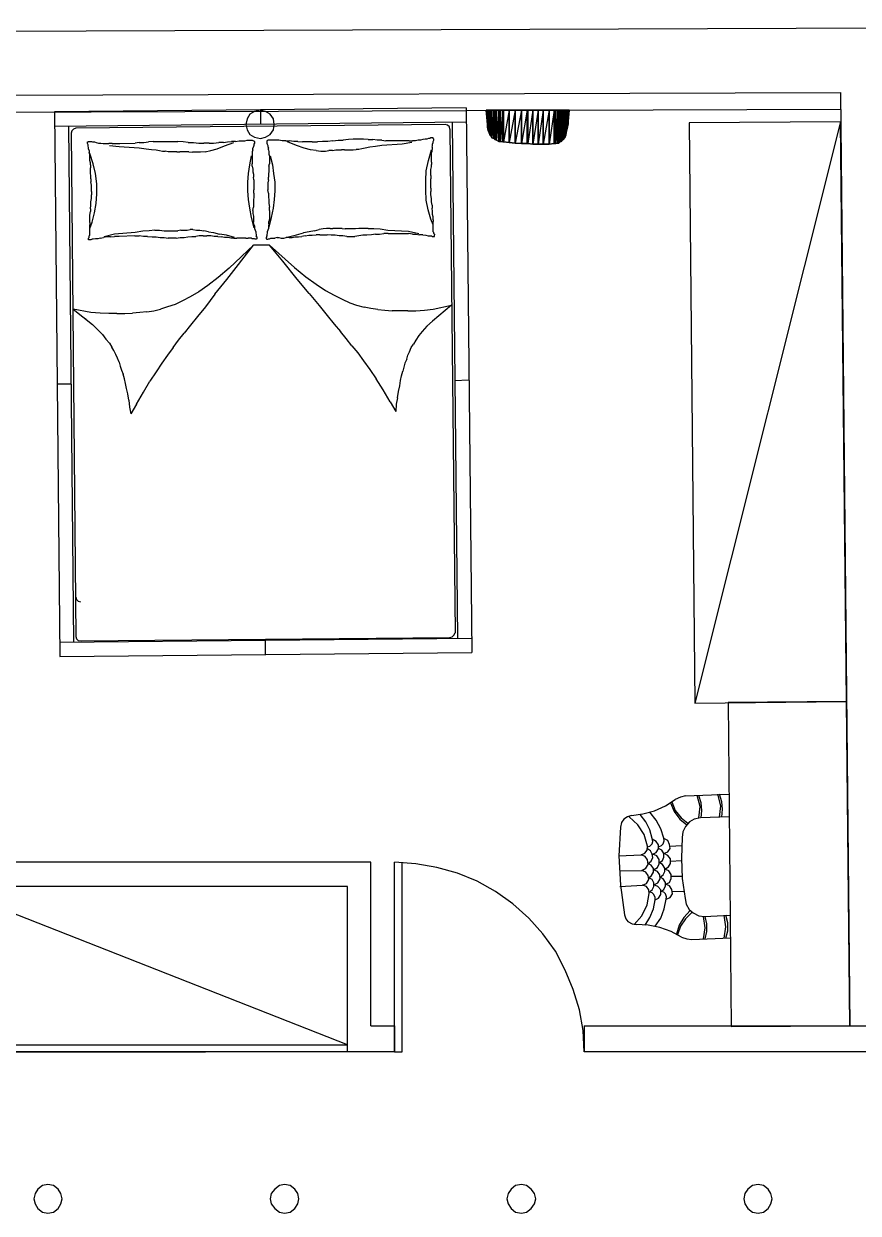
# Model space of a CAD drawing. Header units: millimetres. Extents: x 0 to 11839, y 0 to 13604.
# Drawn here: x 1912 to 4977, y 9235 to 13604 of the extents above; entities that cross this region are included whole.
import ezdxf

# ---------------------------------------------------------------- set-up
doc = ezdxf.new("R2010")
doc.units = ezdxf.units.MM
doc.layers.add('PDF_FILLS_OUTLINE', color=8, linetype='Continuous')
doc.layers.add('PDF_STROKES', color=7, linetype='Continuous')

msp = doc.modelspace()

# ---------------------------------------------------------------- linework, layer by layer
at = {"layer": 'PDF_FILLS_OUTLINE'}
for p, q in [((3613.1, 13260.9), (3611, 13286.3)), ((3613.1, 13286.3), (3613.1, 13260.9)), ((3615.3, 13286.3), (3613.1, 13260.9)), ((3613.1, 13260.9), (3613.1, 13286.3)), ((3617.4, 13286.3), (3615.3, 13224.9)), ((3615.3, 13224.9), (3615.3, 13286.3)), ((3615.3, 13286.3), (3615.3, 13233.4)), ((3615.3, 13286.3), (3615.3, 13224.9)), ((3615.3, 13286.3), (3615.3, 13233.4)), ((3619.5, 13286.3), (3617.4, 13216.5)), ((3617.4, 13216.5), (3617.4, 13286.3)), ((3617.4, 13286.3), (3617.4, 13216.5)), ((3621.6, 13286.3), (3619.5, 13208)), ((3619.5, 13208), (3619.5, 13286.3)), ((3619.5, 13286.3), (3619.5, 13208)), ((3623.7, 13286.3), (3621.6, 13203.8)), ((3621.6, 13203.8), (3621.6, 13286.3)), ((3621.6, 13286.3), (3621.6, 13203.8)), ((3625.8, 13286.3), (3623.7, 13197.4)), ((3623.7, 13197.4), (3623.7, 13286.3)), ((3623.7, 13286.3), (3623.7, 13197.4)), ((3630.1, 13286.3), (3625.8, 13193.2)), ((3625.8, 13193.2), (3625.8, 13286.3)), ((3625.8, 13286.3), (3625.8, 13193.2)), ((3632.2, 13286.3), (3630.1, 13188.9)), ((3630.1, 13188.9), (3630.1, 13286.3)), ((3630.1, 13286.3), (3630.1, 13188.9)), ((3638.5, 13286.3), (3632.2, 13184.7)), ((3632.2, 13184.7), (3632.2, 13286.3)), ((3632.2, 13286.3), (3632.2, 13184.7)), ((3642.8, 13286.3), (3638.5, 13182.6)), ((3638.5, 13182.6), (3638.5, 13286.3)), ((3638.5, 13286.3), (3638.5, 13182.6)), ((3649.1, 13286.3), (3642.8, 13178.4)), ((3642.8, 13178.4), (3642.8, 13286.3)), ((3642.8, 13286.3), (3642.8, 13178.4)), ((3642.8, 13286.3), (3642.8, 13178.4)), ((3642.8, 13286.3), (3642.8, 13178.4)), ((3642.8, 13286.3), (3642.8, 13178.4)), ((3642.8, 13286.3), (3642.8, 13178.4)), ((3657.6, 13286.3), (3649.1, 13176.2)), ((3649.1, 13176.2), (3649.1, 13286.3)), ((3649.1, 13286.3), (3649.1, 13176.2)), ((3663.9, 13286.3), (3657.6, 13172)), ((3657.6, 13172), (3657.6, 13286.3)), ((3657.6, 13286.3), (3657.6, 13172)), ((3672.4, 13286.3), (3663.9, 13172)), ((3663.9, 13172), (3663.9, 13286.3)), ((3663.9, 13286.3), (3663.9, 13172)), ((3674.5, 13286.3), (3672.4, 13169.9)), ((3672.4, 13169.9), (3672.4, 13286.3)), ((3672.4, 13286.3), (3672.4, 13169.9)), ((3695.7, 13286.3), (3674.5, 13169.9)), ((3674.5, 13169.9), (3674.5, 13286.3)), ((3674.5, 13286.3), (3674.5, 13169.9)), ((3716.9, 13286.3), (3695.7, 13167.8)), ((3695.7, 13167.8), (3695.7, 13286.3)), ((3695.7, 13286.3), (3695.7, 13167.8)), ((3740.1, 13286.3), (3716.9, 13165.7)), ((3716.9, 13165.7), (3716.9, 13286.3)), ((3716.9, 13286.3), (3716.9, 13165.7)), ((3761.3, 13286.3), (3740.1, 13163.6)), ((3740.1, 13163.6), (3740.1, 13286.3)), ((3740.1, 13286.3), (3740.1, 13163.6)), ((3763.4, 13286.3), (3761.3, 13163.6)), ((3761.3, 13163.6), (3761.3, 13286.3)), ((3761.3, 13286.3), (3761.3, 13163.6)), ((3782.5, 13286.3), (3763.4, 13163.6)), ((3763.4, 13163.6), (3763.4, 13286.3)), ((3763.4, 13286.3), (3763.4, 13163.6)), ((3763.4, 13286.3), (3763.4, 13163.6)), ((3763.4, 13286.3), (3763.4, 13163.6)), ((3763.4, 13286.3), (3763.4, 13163.6)), ((3763.4, 13286.3), (3763.4, 13163.6)), ((3801.5, 13286.3), (3782.5, 13161.4)), ((3782.5, 13161.4), (3782.5, 13286.3)), ((3782.5, 13286.3), (3782.5, 13161.4)), ((3820.6, 13286.3), (3801.5, 13161.4)), ((3801.5, 13161.4), (3801.5, 13286.3)), ((3801.5, 13286.3), (3801.5, 13161.4)), ((3841.8, 13286.3), (3820.6, 13161.4)), ((3820.6, 13161.4), (3820.6, 13286.3)), ((3820.6, 13286.3), (3820.6, 13161.4)), ((3860.8, 13286.3), (3841.8, 13161.4)), ((3841.8, 13161.4), (3841.8, 13286.3)), ((3841.8, 13286.3), (3841.8, 13161.4)), ((3862.9, 13286.3), (3860.8, 13163.6)), ((3860.8, 13163.6), (3860.8, 13286.3)), ((3860.8, 13286.3), (3860.8, 13163.6)), ((3867.2, 13286.3), (3862.9, 13163.6)), ((3862.9, 13163.6), (3862.9, 13286.3)), ((3862.9, 13286.3), (3862.9, 13163.6)), ((3873.5, 13286.3), (3867.2, 13163.6)), ((3867.2, 13163.6), (3867.2, 13286.3)), ((3867.2, 13286.3), (3867.2, 13163.6)), ((3877.7, 13286.3), (3873.5, 13165.7)), ((3873.5, 13165.7), (3873.5, 13286.3)), ((3873.5, 13286.3), (3873.5, 13165.7)), ((3882, 13286.3), (3877.7, 13165.7)), ((3877.7, 13165.7), (3877.7, 13286.3)), ((3877.7, 13286.3), (3877.7, 13165.7)), ((3886.2, 13286.3), (3882, 13169.9)), ((3882, 13169.9), (3882, 13286.3)), ((3882, 13286.3), (3882, 13169.9)), ((3890.4, 13286.3), (3886.2, 13172)), ((3886.2, 13172), (3886.2, 13286.3)), ((3886.2, 13286.3), (3886.2, 13172)), ((3894.7, 13286.3), (3890.4, 13176.2)), ((3890.4, 13176.2), (3890.4, 13286.3)), ((3890.4, 13286.3), (3890.4, 13176.2)), ((3898.9, 13286.3), (3894.7, 13180.5)), ((3894.7, 13180.5), (3894.7, 13286.3)), ((3894.7, 13286.3), (3894.7, 13180.5)), ((3901, 13286.3), (3898.9, 13184.7)), ((3898.9, 13184.7), (3898.9, 13286.3)), ((3898.9, 13286.3), (3898.9, 13184.7)), ((3903.1, 13286.3), (3901, 13188.9)), ((3901, 13188.9), (3901, 13286.3)), ((3901, 13286.3), (3901, 13188.9)), ((3905.2, 13286.3), (3903.1, 13195.3)), ((3903.1, 13195.3), (3903.1, 13286.3)), ((3903.1, 13286.3), (3903.1, 13195.3)), ((3903.1, 13286.3), (3903.1, 13195.3)), ((3903.1, 13286.3), (3903.1, 13195.3)), ((3907.4, 13286.3), (3905.2, 13205.9)), ((3905.2, 13205.9), (3905.2, 13286.3)), ((3905.2, 13286.3), (3905.2, 13205.9)), ((3909.5, 13286.3), (3907.4, 13214.3)), ((3907.4, 13214.3), (3907.4, 13286.3)), ((3907.4, 13286.3), (3907.4, 13214.3)), ((3911.6, 13286.3), (3909.5, 13224.9)), ((3909.5, 13224.9), (3909.5, 13286.3)), ((3909.5, 13286.3), (3909.5, 13224.9)), ((3915.8, 13286.3), (3911.6, 13246.1)), ((3911.6, 13246.1), (3911.6, 13286.3)), ((3911.6, 13286.3), (3911.6, 13235.5)), ((3911.6, 13286.3), (3911.6, 13235.5)), ((3911.6, 13286.3), (3911.6, 13235.5)), ((3615.3, 13233.4), (3613.1, 13260.9)), ((3615.3, 13224.9), (3615.3, 13233.4)), ((3617.4, 13216.5), (3615.3, 13224.9)), ((3619.5, 13208), (3617.4, 13216.5)), ((3621.6, 13203.8), (3619.5, 13208)), ((3623.7, 13197.4), (3621.6, 13203.8)), ((3625.8, 13193.2), (3623.7, 13197.4)), ((3903.1, 13195.3), (3901, 13188.9)), ((3905.2, 13205.9), (3903.1, 13195.3)), ((3907.4, 13214.3), (3905.2, 13205.9)), ((3909.5, 13224.9), (3907.4, 13214.3)), ((3911.6, 13235.5), (3909.5, 13224.9)), ((2586.6, 13167.8), (2586.6, 13167.8)), ((2586.6, 13167.8), (2586.6, 13165.7)), ((2586.6, 13167.8), (2586.6, 13165.7)), ((2588.7, 13167.8), (2588.7, 13167.8)), ((2588.7, 13167.8), (2588.7, 13165.7)), ((2588.7, 13167.8), (2588.7, 13167.8)), ((2588.7, 13167.8), (2588.7, 13165.7)), ((2588.7, 13165.7), (2588.7, 13165.7)), ((2588.7, 13165.7), (2588.7, 13165.7)), ((2590.8, 13167.8), (2590.8, 13167.8)), ((2590.8, 13167.8), (2590.8, 13165.7)), ((2590.8, 13165.7), (2590.8, 13167.8)), ((2590.8, 13167.8), (2590.8, 13167.8)), ((2590.8, 13167.8), (2590.8, 13165.7)), ((2590.8, 13165.7), (2590.8, 13167.8)), ((2590.8, 13167.8), (2590.8, 13167.8)), ((2590.8, 13167.8), (2590.8, 13165.7)), ((2590.8, 13165.7), (2590.8, 13165.7)), ((2590.8, 13165.7), (2590.8, 13165.7)), ((3630.1, 13188.9), (3625.8, 13193.2)), ((3632.2, 13184.7), (3630.1, 13188.9)), ((3638.5, 13182.6), (3632.2, 13184.7)), ((3642.8, 13178.4), (3638.5, 13182.6)), ((3649.1, 13176.2), (3642.8, 13178.4)), ((3657.6, 13172), (3649.1, 13176.2)), ((3663.9, 13172), (3657.6, 13172)), ((3672.4, 13169.9), (3663.9, 13172)), ((3674.5, 13169.9), (3672.4, 13169.9)), ((3695.7, 13167.8), (3674.5, 13169.9)), ((3716.9, 13165.7), (3695.7, 13167.8)), ((3740.1, 13163.6), (3716.9, 13165.7)), ((3761.3, 13163.6), (3740.1, 13163.6)), ((3763.4, 13163.6), (3761.3, 13163.6)), ((3782.5, 13161.4), (3763.4, 13163.6)), ((3801.5, 13161.4), (3782.5, 13161.4)), ((3820.6, 13161.4), (3801.5, 13161.4)), ((3841.8, 13161.4), (3820.6, 13161.4)), ((3860.8, 13163.6), (3841.8, 13161.4)), ((3862.9, 13163.6), (3860.8, 13163.6)), ((3867.2, 13163.6), (3862.9, 13163.6)), ((3873.5, 13165.7), (3867.2, 13163.6)), ((3877.7, 13165.7), (3873.5, 13165.7)), ((3882, 13169.9), (3877.7, 13165.7)), ((3886.2, 13172), (3882, 13169.9)), ((3890.4, 13176.2), (3886.2, 13172)), ((3894.7, 13180.5), (3890.4, 13176.2)), ((3898.9, 13184.7), (3894.7, 13180.5)), ((3901, 13188.9), (3898.9, 13184.7))]:
    msp.add_line(p, q, dxfattribs=at)
at = {"layer": 'PDF_STROKES'}
for p, q in [((1060.4, 13574.2), (8928.1, 13603.8)), ((1278.5, 13339.2), (4912.8, 13351.9)), ((4912.8, 13351.9), (4946.6, 9922.9)), ((1337.7, 13277.9), (4912.8, 13290.5)), ((3537, 13294.8), (2025.6, 13280)), ((2760.1, 13282.1), (2743.2, 13271.5)), ((2781.3, 13286.3), (2760.1, 13282.1)), ((2781.3, 13286.3), (2781.3, 13235.5)), ((2800.3, 13282.1), (2781.3, 13286.3)), ((2817.3, 13271.5), (2800.3, 13282.1)), ((3537, 13294.8), (3558.1, 11294.5)), ((3915.8, 13286.3), (3611, 13286.3)), ((3611, 13286.3), (3613.1, 13260.9)), ((3763.4, 13286.3), (3765.5, 13286.3)), ((3911.6, 13246.1), (3915.8, 13286.3)), ((2025.6, 13280), (2044.7, 11279.7)), ((2025.6, 13280), (2044.7, 11279.7)), ((3539.1, 13241.9), (2025.6, 13227.1)), ((2732.6, 13254.6), (2728.4, 13233.4)), ((2743.2, 13271.5), (2732.6, 13254.6)), ((2830, 13254.6), (2817.3, 13271.5)), ((2832.1, 13233.4), (2830, 13254.6)), ((3486.1, 13241.9), (3505.2, 11347.5)), ((3613.1, 13260.9), (3615.3, 13233.4)), ((3911.6, 13235.5), (3911.6, 13246.1)), ((4912.8, 13244), (4377.3, 11108.3)), ((2076.5, 13229.2), (2095.5, 11332.6)), ((2089.2, 13210.1), (2087, 13201.7)), ((2087, 13201.7), (2104, 11353.8)), ((2095.5, 13216.5), (2089.2, 13210.1)), ((2104, 13220.7), (2095.5, 13216.5)), ((3460.7, 13233.4), (2104, 13220.7)), ((2728.4, 13233.4), (2732.6, 13214.3)), ((2732.6, 13214.3), (2743.2, 13197.4)), ((2743.2, 13197.4), (2760.1, 13186.8)), ((2800.3, 13186.8), (2817.3, 13197.4)), ((2817.3, 13197.4), (2830, 13214.3)), ((2830, 13214.3), (2832.1, 13233.4)), ((3469.2, 13231.3), (3460.7, 13233.4)), ((3475.6, 13224.9), (3469.2, 13231.3)), ((3477.7, 13216.5), (3475.6, 13224.9)), ((3477.7, 13216.5), (3496.7, 11366.5)), ((3615.3, 13233.4), (3615.3, 13224.9)), ((3615.3, 13224.9), (3617.4, 13216.5)), ((3617.4, 13216.5), (3619.5, 13208)), ((3619.5, 13208), (3621.6, 13203.8)), ((3621.6, 13203.8), (3623.7, 13197.4)), ((3623.7, 13197.4), (3625.8, 13193.2)), ((3901, 13188.9), (3903.1, 13195.3)), ((3903.1, 13195.3), (3905.2, 13205.9)), ((3905.2, 13205.9), (3907.4, 13214.3)), ((3907.4, 13214.3), (3909.5, 13224.9)), ((3909.5, 13224.9), (3911.6, 13235.5)), ((2146.3, 13165.7), (2146.3, 13169.9)), ((2146.3, 13169.9), (2148.4, 13169.9)), ((2146.3, 13163.6), (2146.3, 13165.7)), ((2148.4, 13159.3), (2146.3, 13163.6)), ((2148.4, 13169.9), (2148.4, 13172)), ((2148.4, 13172), (2150.5, 13172)), ((2148.4, 13155.1), (2148.4, 13159.3)), ((2150.5, 13148.7), (2148.4, 13155.1)), ((2150.5, 13172), (2152.6, 13172)), ((2152.6, 13172), (2156.9, 13172)), ((2156.9, 13172), (2161.1, 13172)), ((2161.1, 13172), (2165.3, 13169.9)), ((2165.3, 13169.9), (2171.7, 13169.9)), ((2171.7, 13169.9), (2178, 13167.8)), ((2178, 13167.8), (2186.5, 13165.7)), ((2186.5, 13165.7), (2195, 13165.7)), ((2195, 13165.7), (2203.4, 13163.6)), ((2203.4, 13163.6), (2214, 13163.6)), ((2214, 13163.6), (2224.6, 13163.6)), ((2237.3, 13163.6), (2224.6, 13163.6)), ((2226.7, 13157.2), (2262.7, 13153)), ((2237.3, 13163.6), (2264.8, 13163.6)), ((2262.7, 13153), (2336.8, 13148.7)), ((2264.8, 13163.6), (2322, 13165.7)), ((2336.8, 13167.8), (2322, 13165.7)), ((2336.8, 13167.8), (2353.7, 13167.8)), ((2353.7, 13167.8), (2370.7, 13169.9)), ((2387.6, 13172), (2370.7, 13169.9)), ((2387.6, 13172), (2423.6, 13172)), ((2423.6, 13172), (2478.6, 13172)), ((2497.7, 13169.9), (2478.6, 13172)), ((2516.7, 13167.8), (2497.7, 13169.9)), ((2516.7, 13167.8), (2535.8, 13167.8)), ((2535.8, 13167.8), (2554.8, 13165.7)), ((2554.8, 13165.7), (2573.9, 13165.7)), ((2592.9, 13165.7), (2573.9, 13165.7)), ((2592.9, 13165.7), (2609.8, 13165.7)), ((2609.8, 13165.7), (2628.9, 13167.8)), ((2622.5, 13144.5), (2650.1, 13155.1)), ((2645.8, 13167.8), (2628.9, 13167.8)), ((2645.8, 13167.8), (2660.6, 13169.9)), ((2650.1, 13155.1), (2683.9, 13167.8)), ((2660.6, 13169.9), (2675.5, 13172)), ((2690.3, 13172), (2675.5, 13172)), ((2690.3, 13172), (2703, 13174.1)), ((2703, 13174.1), (2724.2, 13174.1)), ((2724.2, 13174.1), (2732.6, 13176.2)), ((2732.6, 13176.2), (2751.7, 13176.2)), ((2751.7, 13176.2), (2755.9, 13174.1)), ((2755.9, 13153), (2753.8, 13146.6)), ((2755.9, 13174.1), (2758, 13174.1)), ((2758, 13157.2), (2755.9, 13153)), ((2758, 13174.1), (2760.1, 13172)), ((2760.1, 13165.7), (2758, 13161.4)), ((2758, 13161.4), (2758, 13157.2)), ((2760.1, 13186.8), (2781.3, 13182.6)), ((2760.1, 13172), (2760.1, 13169.9)), ((2760.1, 13169.9), (2760.1, 13167.8)), ((2760.1, 13167.8), (2760.1, 13165.7)), ((2781.3, 13182.6), (2800.3, 13186.8)), ((2806.7, 13174.1), (2804.6, 13174.1)), ((2804.6, 13174.1), (2804.6, 13172)), ((2804.6, 13172), (2804.6, 13169.9)), ((2804.6, 13169.9), (2804.6, 13167.8)), ((2804.6, 13167.8), (2804.6, 13165.7)), ((2804.6, 13165.7), (2806.7, 13161.4)), ((2808.8, 13176.2), (2806.7, 13174.1)), ((2806.7, 13161.4), (2808.8, 13157.2)), ((2840.6, 13176.2), (2808.8, 13176.2)), ((2808.8, 13157.2), (2808.8, 13153)), ((2808.8, 13153), (2810.9, 13146.6)), ((2849, 13176.2), (2840.6, 13176.2)), ((2861.7, 13174.1), (2849, 13176.2)), ((2874.4, 13174.1), (2861.7, 13174.1)), ((2874.4, 13174.1), (2887.1, 13174.1)), ((2914.7, 13157.2), (2880.8, 13169.9)), ((2904.1, 13172), (2887.1, 13174.1)), ((2918.9, 13172), (2904.1, 13172)), ((2942.2, 13146.6), (2914.7, 13157.2)), ((2918.9, 13172), (2935.8, 13169.9)), ((2971.8, 13169.9), (2935.8, 13169.9)), ((2971.8, 13169.9), (2990.8, 13169.9)), ((3009.9, 13172), (2990.8, 13169.9)), ((3028.9, 13172), (3009.9, 13172)), ((3048, 13174.1), (3028.9, 13172)), ((3048, 13174.1), (3067, 13176.2)), ((3067, 13176.2), (3086.1, 13176.2)), ((3105.1, 13178.4), (3086.1, 13176.2)), ((3122.1, 13180.5), (3105.1, 13178.4)), ((3141.1, 13180.5), (3122.1, 13180.5)), ((3160.2, 13180.5), (3141.1, 13180.5)), ((3177.1, 13178.4), (3160.2, 13180.5)), ((3183.5, 13150.8), (3166.5, 13146.6)), ((3177.1, 13178.4), (3194.1, 13178.4)), ((3204.6, 13153), (3183.5, 13150.8)), ((3211, 13176.2), (3194.1, 13178.4)), ((3227.9, 13157.2), (3204.6, 13153)), ((3227.9, 13176.2), (3211, 13176.2)), ((3227.9, 13176.2), (3242.7, 13174.1)), ((3302, 13161.4), (3227.9, 13157.2)), ((3327.4, 13174.1), (3242.7, 13174.1)), ((3338, 13167.8), (3302, 13161.4)), ((3327.4, 13174.1), (3340.1, 13174.1)), ((3350.7, 13174.1), (3340.1, 13174.1)), ((3361.3, 13176.2), (3350.7, 13174.1)), ((3369.7, 13176.2), (3361.3, 13176.2)), ((3378.2, 13178.4), (3369.7, 13176.2)), ((3386.7, 13180.5), (3378.2, 13178.4)), ((3393, 13180.5), (3386.7, 13180.5)), ((3399.4, 13182.6), (3393, 13180.5)), ((3403.6, 13182.6), (3399.4, 13182.6)), ((3407.8, 13184.7), (3403.6, 13182.6)), ((3409.9, 13184.7), (3407.8, 13184.7)), ((3414.2, 13184.7), (3409.9, 13184.7)), ((3412.1, 13150.8), (3414.2, 13155.1)), ((3412.1, 13150.8), (3412.1, 13142.4)), ((3416.3, 13184.7), (3414.2, 13184.7)), ((3414.2, 13161.4), (3416.3, 13167.8)), ((3414.2, 13155.1), (3414.2, 13161.4)), ((3416.3, 13182.6), (3416.3, 13184.7)), ((3418.4, 13180.5), (3416.3, 13182.6)), ((3416.3, 13172), (3418.4, 13176.2)), ((3416.3, 13167.8), (3416.3, 13172)), ((3418.4, 13178.4), (3418.4, 13180.5)), ((3418.4, 13176.2), (3418.4, 13178.4)), ((3625.8, 13193.2), (3630.1, 13188.9)), ((3630.1, 13188.9), (3632.2, 13184.7)), ((3632.2, 13184.7), (3638.5, 13182.6)), ((3638.5, 13182.6), (3642.8, 13178.4)), ((3642.8, 13178.4), (3649.1, 13176.2)), ((3649.1, 13176.2), (3657.6, 13172)), ((3657.6, 13172), (3663.9, 13172)), ((3663.9, 13172), (3672.4, 13169.9)), ((3672.4, 13169.9), (3674.5, 13169.9)), ((3674.5, 13169.9), (3695.7, 13167.8)), ((3695.7, 13167.8), (3716.9, 13165.7)), ((3716.9, 13165.7), (3740.1, 13163.6)), ((3740.1, 13163.6), (3761.3, 13163.6)), ((3761.3, 13163.6), (3763.4, 13163.6)), ((3763.4, 13163.6), (3782.5, 13161.4)), ((3782.5, 13161.4), (3801.5, 13161.4)), ((3801.5, 13161.4), (3820.6, 13161.4)), ((3820.6, 13161.4), (3841.8, 13161.4)), ((3841.8, 13161.4), (3860.8, 13163.6)), ((3860.8, 13163.6), (3867.2, 13163.6)), ((3867.2, 13163.6), (3873.5, 13165.7)), ((3873.5, 13165.7), (3877.7, 13165.7)), ((3877.7, 13165.7), (3882, 13169.9)), ((3882, 13169.9), (3886.2, 13172)), ((3886.2, 13172), (3890.4, 13176.2)), ((3890.4, 13176.2), (3894.7, 13180.5)), ((3894.7, 13180.5), (3898.9, 13184.7)), ((3898.9, 13184.7), (3901, 13188.9)), ((2150.5, 13144.5), (2150.5, 13148.7)), ((2152.6, 13138.2), (2150.5, 13144.5)), ((2152.6, 13138.2), (2152.6, 13131.8)), ((2154.8, 13123.3), (2152.6, 13131.8)), ((2167.5, 13089.5), (2154.8, 13127.6)), ((2154.8, 13102.2), (2154.8, 13123.3)), ((2336.8, 13148.7), (2362.2, 13144.5)), ((2362.2, 13144.5), (2381.2, 13142.4)), ((2381.2, 13142.4), (2398.2, 13140.3)), ((2398.2, 13140.3), (2410.9, 13138.2)), ((2410.9, 13138.2), (2421.5, 13136)), ((2421.5, 13136), (2432, 13136)), ((2442.6, 13133.9), (2432, 13136)), ((2474.4, 13133.9), (2442.6, 13133.9)), ((2474.4, 13133.9), (2485, 13133.9)), ((2518.8, 13133.9), (2485, 13133.9)), ((2518.8, 13133.9), (2531.5, 13131.8)), ((2561.2, 13131.8), (2531.5, 13131.8)), ((2578.1, 13133.9), (2561.2, 13131.8)), ((2578.1, 13133.9), (2599.3, 13138.2)), ((2599.3, 13138.2), (2622.5, 13144.5)), ((2747.4, 13119.1), (2741.1, 13085.2)), ((2753.8, 13140.3), (2751.7, 13133.9)), ((2751.7, 13133.9), (2751.7, 13089.5)), ((2753.8, 13140.3), (2753.8, 13146.6)), ((2810.9, 13140.3), (2810.9, 13146.6)), ((2810.9, 13140.3), (2813, 13133.9)), ((2813, 13133.9), (2813, 13125.4)), ((2813, 13125.4), (2815.2, 13117)), ((2815.2, 13117), (2815.2, 13108.5)), ((2815.2, 13108.5), (2815.2, 13100)), ((2817.3, 13119.1), (2825.7, 13085.2)), ((2965.4, 13140.3), (2942.2, 13146.6)), ((2986.6, 13138.2), (2965.4, 13140.3)), ((2986.6, 13138.2), (3003.5, 13136)), ((3003.5, 13136), (3020.5, 13136)), ((3020.5, 13136), (3033.2, 13138.2)), ((3045.9, 13138.2), (3033.2, 13138.2)), ((3045.9, 13138.2), (3058.6, 13140.3)), ((3058.6, 13140.3), (3079.7, 13140.3)), ((3090.3, 13140.3), (3079.7, 13140.3)), ((3090.3, 13140.3), (3122.1, 13140.3)), ((3122.1, 13140.3), (3132.7, 13142.4)), ((3143.2, 13142.4), (3132.7, 13142.4)), ((3153.8, 13144.5), (3143.2, 13142.4)), ((3166.5, 13146.6), (3153.8, 13144.5)), ((3399.4, 13102.2), (3409.9, 13140.3)), ((3409.9, 13129.7), (3412.1, 13136)), ((3409.9, 13095.8), (3409.9, 13129.7)), ((3412.1, 13136), (3412.1, 13142.4)), ((2156.9, 13093.7), (2154.8, 13102.2)), ((2156.9, 13085.2), (2156.9, 13093.7)), ((2156.9, 13085.2), (2156.9, 13074.6)), ((2156.9, 13055.6), (2156.9, 13074.6)), ((2175.9, 13053.5), (2167.5, 13089.5)), ((2741.1, 13085.2), (2736.8, 13053.5)), ((2751.7, 13081), (2751.7, 13089.5)), ((2751.7, 13081), (2753.8, 13070.4)), ((2753.8, 13070.4), (2753.8, 13059.8)), ((2813, 13081), (2815.2, 13089.5)), ((2813, 13081), (2813, 13062)), ((2815.2, 13100), (2815.2, 13089.5)), ((2825.7, 13085.2), (2830, 13053.5)), ((3388.8, 13028.1), (3390.9, 13064.1)), ((3390.9, 13064.1), (3399.4, 13102.2)), ((3407.8, 13068.3), (3409.9, 13078.9)), ((3407.8, 13047.1), (3407.8, 13068.3)), ((3409.9, 13095.8), (3409.9, 13087.4)), ((3409.9, 13078.9), (3409.9, 13087.4)), ((2159, 13045), (2156.9, 13055.6)), ((2159, 13034.4), (2159, 13045)), ((2159, 13034.4), (2159, 13023.8)), ((2161.1, 13011.2), (2159, 13023.8)), ((2180.2, 13015.4), (2175.9, 13053.5)), ((2736.8, 13053.5), (2734.7, 13021.7)), ((2734.7, 13021.7), (2734.7, 12990)), ((2753.8, 13059.8), (2755.9, 13051.4)), ((2755.9, 13051.4), (2755.9, 13040.8)), ((2758, 13030.2), (2755.9, 13040.8)), ((2758, 13030.2), (2758, 12994.2)), ((2810.9, 13030.2), (2808.8, 13019.6)), ((2808.8, 13019.6), (2808.8, 12994.2)), ((2813, 13062), (2810.9, 13051.4)), ((2810.9, 13051.4), (2810.9, 13040.8)), ((2810.9, 13030.2), (2810.9, 13040.8)), ((2830, 13053.5), (2834.2, 13021.7)), ((2834.2, 13021.7), (2834.2, 12990)), ((3388.8, 12992.1), (3388.8, 13028.1)), ((3407.8, 13047.1), (3407.8, 13034.4)), ((3407.8, 13000.6), (3407.8, 13034.4)), ((2161.1, 12987.9), (2161.1, 13011.2)), ((2161.1, 12987.9), (2161.1, 12975.2)), ((2178, 12943.4), (2180.2, 12979.4)), ((2180.2, 12979.4), (2180.2, 13015.4)), ((2734.7, 12990), (2736.8, 12958.2)), ((2758, 12981.5), (2758, 12994.2)), ((2758, 12981.5), (2758, 12968.8)), ((2810.9, 12981.5), (2808.8, 12994.2)), ((2810.9, 12981.5), (2810.9, 12968.8)), ((2834.2, 12990), (2832.1, 12958.2)), ((3390.9, 12956.1), (3388.8, 12992.1)), ((3407.8, 13000.6), (3407.8, 12987.9)), ((3407.8, 12975.2), (3407.8, 12987.9)), ((2156.9, 12924.4), (2159, 12937.1)), ((2159, 12949.8), (2161.1, 12962.5)), ((2159, 12937.1), (2159, 12949.8)), ((2161.1, 12962.5), (2161.1, 12975.2)), ((2171.7, 12909.6), (2178, 12943.4)), ((2736.8, 12958.2), (2741.1, 12926.5)), ((2758, 12968.8), (2755.9, 12956.1)), ((2755.9, 12956.1), (2755.9, 12930.7)), ((2810.9, 12968.8), (2813, 12956.1)), ((2813, 12956.1), (2813, 12943.4)), ((2813, 12943.4), (2815.2, 12930.7)), ((2832.1, 12958.2), (2827.9, 12926.5)), ((3397.2, 12920.1), (3390.9, 12956.1)), ((3409.9, 12962.5), (3407.8, 12975.2)), ((3409.9, 12949.8), (3409.9, 12962.5)), ((3412.1, 12937.1), (3409.9, 12949.8)), ((3412.1, 12937.1), (3412.1, 12926.5)), ((2154.8, 12901.1), (2156.9, 12913.8)), ((2154.8, 12873.6), (2154.8, 12901.1)), ((2156.9, 12924.4), (2156.9, 12913.8)), ((2163.2, 12875.7), (2171.7, 12909.6)), ((2741.1, 12926.5), (2747.4, 12892.6)), ((2747.4, 12892.6), (2758, 12854.5)), ((2753.8, 12918), (2755.9, 12930.7)), ((2753.8, 12918), (2753.8, 12907.4)), ((2753.8, 12907.4), (2755.9, 12896.8)), ((2755.9, 12896.8), (2755.9, 12875.7)), ((2821.5, 12892.6), (2813, 12856.6)), ((2815.2, 12918), (2815.2, 12930.7)), ((2815.2, 12918), (2815.2, 12886.3)), ((2827.9, 12926.5), (2821.5, 12892.6)), ((3407.8, 12886.3), (3397.2, 12920.1)), ((3414.2, 12913.8), (3412.1, 12926.5)), ((3414.2, 12903.2), (3414.2, 12913.8)), ((3416.3, 12894.7), (3414.2, 12903.2)), ((3416.3, 12884.2), (3416.3, 12894.7)), ((2154.8, 12852.4), (2163.2, 12875.7)), ((2154.8, 12873.6), (2154.8, 12865.1)), ((2154.8, 12827), (2154.8, 12865.1)), ((2394, 12846.1), (2372.8, 12843.9)), ((2394, 12846.1), (2410.9, 12846.1)), ((2410.9, 12846.1), (2427.8, 12843.9)), ((2489.2, 12846.1), (2478.6, 12843.9)), ((2489.2, 12846.1), (2512.5, 12846.1)), ((2512.5, 12846.1), (2523.1, 12848.2)), ((2533.6, 12848.2), (2523.1, 12848.2)), ((2533.6, 12848.2), (2546.4, 12846.1)), ((2546.4, 12846.1), (2559.1, 12846.1)), ((2559.1, 12846.1), (2573.9, 12843.9)), ((2758, 12867.2), (2755.9, 12875.7)), ((2758, 12867.2), (2760.1, 12860.9)), ((2760.1, 12860.9), (2760.1, 12852.4)), ((2760.1, 12852.4), (2762.2, 12846.1)), ((2762.2, 12846.1), (2764.4, 12839.7)), ((2808.8, 12846.1), (2806.7, 12839.7)), ((2810.9, 12852.4), (2808.8, 12846.1)), ((2813, 12869.3), (2810.9, 12860.9)), ((2810.9, 12860.9), (2810.9, 12852.4)), ((2815.2, 12886.3), (2813, 12877.8)), ((2813, 12869.3), (2813, 12877.8)), ((2980.3, 12843.9), (2997.2, 12848.2)), ((3012, 12850.3), (2997.2, 12848.2)), ((3024.7, 12852.4), (3012, 12850.3)), ((3037.4, 12852.4), (3024.7, 12852.4)), ((3037.4, 12852.4), (3048, 12852.4)), ((3081.9, 12852.4), (3048, 12852.4)), ((3081.9, 12852.4), (3092.4, 12850.3)), ((3130.5, 12850.3), (3092.4, 12850.3)), ((3143.2, 12852.4), (3130.5, 12850.3)), ((3177.1, 12852.4), (3143.2, 12852.4)), ((3177.1, 12852.4), (3198.3, 12852.4)), ((3198.3, 12852.4), (3221.6, 12850.3)), ((3221.6, 12850.3), (3249.1, 12846.1)), ((3249.1, 12846.1), (3325.3, 12841.8)), ((3416.3, 12865.1), (3407.8, 12886.3)), ((3416.3, 12884.2), (3416.3, 12877.8)), ((3416.3, 12869.3), (3416.3, 12877.8)), ((3416.3, 12863), (3416.3, 12869.3)), ((3416.3, 12858.7), (3416.3, 12863)), ((3416.3, 12852.4), (3416.3, 12858.7)), ((3416.3, 12848.2), (3416.3, 12852.4)), ((3416.3, 12843.9), (3416.3, 12848.2)), ((2152.6, 12818.5), (2150.5, 12816.4)), ((2150.5, 12814.3), (2150.5, 12816.4)), ((2150.5, 12812.2), (2150.5, 12814.3)), ((2150.5, 12810.1), (2150.5, 12812.2)), ((2152.6, 12810.1), (2150.5, 12810.1)), ((2152.6, 12824.9), (2154.8, 12827)), ((2152.6, 12818.5), (2152.6, 12824.9)), ((2154.8, 12810.1), (2152.6, 12810.1)), ((2159, 12810.1), (2154.8, 12810.1)), ((2163.2, 12812.2), (2159, 12810.1)), ((2167.5, 12812.2), (2163.2, 12812.2)), ((2175.9, 12814.3), (2167.5, 12812.2)), ((2184.4, 12814.3), (2175.9, 12814.3)), ((2192.9, 12816.4), (2184.4, 12814.3)), ((2192.9, 12816.4), (2205.6, 12818.5)), ((2218.3, 12820.7), (2205.6, 12818.5)), ((2245.8, 12831.2), (2207.7, 12820.7)), ((2231, 12820.7), (2218.3, 12820.7)), ((2231, 12820.7), (2245.8, 12822.8)), ((2322, 12837.6), (2245.8, 12831.2)), ((2262.7, 12822.8), (2245.8, 12822.8)), ((2319.9, 12824.9), (2262.7, 12822.8)), ((2319.9, 12824.9), (2336.8, 12824.9)), ((2349.5, 12841.8), (2322, 12837.6)), ((2351.6, 12822.8), (2336.8, 12824.9)), ((2372.8, 12843.9), (2349.5, 12841.8)), ((2366.4, 12822.8), (2351.6, 12822.8)), ((2366.4, 12822.8), (2383.4, 12820.7)), ((2383.4, 12820.7), (2398.2, 12820.7)), ((2398.2, 12820.7), (2413, 12818.5)), ((2413, 12818.5), (2427.8, 12818.5)), ((2427.8, 12843.9), (2478.6, 12843.9)), ((2427.8, 12818.5), (2442.6, 12816.4)), ((2472.3, 12816.4), (2442.6, 12816.4)), ((2472.3, 12816.4), (2487.1, 12818.5)), ((2487.1, 12818.5), (2501.9, 12818.5)), ((2501.9, 12818.5), (2514.6, 12820.7)), ((2514.6, 12820.7), (2529.4, 12822.8)), ((2529.4, 12822.8), (2544.2, 12822.8)), ((2556.9, 12824.9), (2544.2, 12822.8)), ((2571.7, 12824.9), (2556.9, 12824.9)), ((2571.7, 12824.9), (2584.4, 12824.9)), ((2590.8, 12839.7), (2573.9, 12843.9)), ((2599.3, 12824.9), (2584.4, 12824.9)), ((2590.8, 12839.7), (2609.8, 12837.6)), ((2612, 12822.8), (2599.3, 12824.9)), ((2609.8, 12837.6), (2631, 12831.2)), ((2624.7, 12822.8), (2612, 12822.8)), ((2624.7, 12822.8), (2637.4, 12820.7)), ((2656.4, 12827), (2631, 12831.2)), ((2650.1, 12818.5), (2637.4, 12820.7)), ((2662.8, 12818.5), (2650.1, 12818.5)), ((2686, 12818.5), (2656.4, 12827)), ((2673.3, 12816.4), (2662.8, 12818.5)), ((2683.9, 12816.4), (2673.3, 12816.4)), ((2683.9, 12816.4), (2694.5, 12816.4)), ((2728.4, 12816.4), (2694.5, 12816.4)), ((2728.4, 12816.4), (2736.8, 12816.4)), ((2743.2, 12816.4), (2736.8, 12816.4)), ((2747.4, 12816.4), (2743.2, 12816.4)), ((2751.7, 12814.3), (2747.4, 12816.4)), ((2755.9, 12814.3), (2751.7, 12814.3)), ((2760.1, 12814.3), (2755.9, 12814.3)), ((2762.2, 12812.2), (2760.1, 12814.3)), ((2766.5, 12812.2), (2762.2, 12812.2)), ((2764.4, 12839.7), (2764.4, 12835.5)), ((2764.4, 12835.5), (2766.5, 12829.1)), ((2766.5, 12829.1), (2766.5, 12824.9)), ((2768.6, 12820.7), (2766.5, 12824.9)), ((2768.6, 12814.3), (2766.5, 12812.2)), ((2768.6, 12820.7), (2768.6, 12814.3)), ((2804.6, 12822.8), (2802.5, 12818.5)), ((2802.5, 12818.5), (2802.5, 12814.3)), ((2802.5, 12814.3), (2804.6, 12812.2)), ((2806.7, 12835.5), (2804.6, 12829.1)), ((2804.6, 12829.1), (2804.6, 12824.9)), ((2804.6, 12822.8), (2804.6, 12824.9)), ((2804.6, 12812.2), (2806.7, 12812.2)), ((2806.7, 12839.7), (2806.7, 12835.5)), ((2806.7, 12812.2), (2808.8, 12812.2)), ((2808.8, 12812.2), (2810.9, 12814.3)), ((2810.9, 12814.3), (2815.2, 12814.3)), ((2815.2, 12814.3), (2819.4, 12816.4)), ((2819.4, 12816.4), (2823.6, 12816.4)), ((2823.6, 12816.4), (2830, 12816.4)), ((2830, 12816.4), (2834.2, 12816.4)), ((2842.7, 12818.5), (2834.2, 12816.4)), ((2842.7, 12818.5), (2849, 12818.5)), ((2849, 12818.5), (2857.5, 12816.4)), ((2857.5, 12816.4), (2868.1, 12816.4)), ((2868.1, 12816.4), (2876.6, 12818.5)), ((2887.1, 12818.5), (2876.6, 12818.5)), ((2885, 12820.7), (2914.7, 12829.1)), ((2887.1, 12818.5), (2897.7, 12818.5)), ((2897.7, 12818.5), (2908.3, 12820.7)), ((2908.3, 12820.7), (2921, 12820.7)), ((2914.7, 12829.1), (2940.1, 12835.5)), ((2921, 12820.7), (2933.7, 12822.8)), ((2946.4, 12824.9), (2933.7, 12822.8)), ((2961.2, 12839.7), (2940.1, 12835.5)), ((2946.4, 12824.9), (2959.1, 12827)), ((2959.1, 12827), (2971.8, 12827)), ((2980.3, 12843.9), (2961.2, 12839.7)), ((2971.8, 12827), (2986.6, 12829.1)), ((2999.3, 12829.1), (2986.6, 12829.1)), ((2999.3, 12829.1), (3026.8, 12829.1)), ((3041.6, 12827), (3026.8, 12829.1)), ((3056.5, 12827), (3041.6, 12827)), ((3071.3, 12824.9), (3056.5, 12827)), ((3084, 12824.9), (3071.3, 12824.9)), ((3098.8, 12822.8), (3084, 12824.9)), ((3098.8, 12822.8), (3128.4, 12822.8)), ((3143.2, 12824.9), (3128.4, 12822.8)), ((3158.1, 12827), (3143.2, 12824.9)), ((3172.9, 12827), (3158.1, 12827)), ((3189.8, 12829.1), (3172.9, 12827)), ((3204.6, 12831.2), (3189.8, 12829.1)), ((3204.6, 12831.2), (3219.5, 12831.2)), ((3219.5, 12831.2), (3234.3, 12833.3)), ((3251.2, 12833.3), (3234.3, 12833.3)), ((3251.2, 12833.3), (3325.3, 12833.3)), ((3325.3, 12841.8), (3363.4, 12833.3)), ((3340.1, 12831.2), (3325.3, 12833.3)), ((3340.1, 12831.2), (3352.8, 12831.2)), ((3352.8, 12831.2), (3365.5, 12829.1)), ((3378.2, 12829.1), (3365.5, 12829.1)), ((3378.2, 12829.1), (3388.8, 12827)), ((3388.8, 12827), (3397.2, 12824.9)), ((3397.2, 12824.9), (3409.9, 12824.9)), ((3409.9, 12824.9), (3414.2, 12822.8)), ((3414.2, 12822.8), (3416.3, 12822.8)), ((3416.3, 12839.7), (3416.3, 12843.9)), ((3418.4, 12837.6), (3416.3, 12839.7)), ((3416.3, 12822.8), (3418.4, 12822.8)), ((3418.4, 12833.3), (3418.4, 12837.6)), ((3420.5, 12831.2), (3418.4, 12833.3)), ((3418.4, 12822.8), (3420.5, 12822.8)), ((3420.5, 12831.2), (3420.5, 12829.1)), ((3420.5, 12827), (3420.5, 12829.1)), ((3420.5, 12824.9), (3420.5, 12827)), ((3420.5, 12822.8), (3420.5, 12824.9)), ((2658.5, 12664), (2755.9, 12791)), ((2755.9, 12791), (2667, 12706.3)), ((2815.2, 12791), (2755.9, 12791)), ((2863.9, 12731.7), (2815.2, 12791)), ((2815.2, 12791), (2906.2, 12708.5)), ((2916.8, 12666.1), (2863.9, 12731.7)), ((2626.8, 12672.5), (2588.7, 12642.9)), ((2667, 12706.3), (2626.8, 12672.5)), ((2906.2, 12708.5), (2948.5, 12674.6)), ((2948.5, 12674.6), (2986.6, 12647.1)), ((2588.7, 12642.9), (2554.8, 12619.6)), ((2614.1, 12611.1), (2658.5, 12664)), ((2961.2, 12613.2), (2916.8, 12666.1)), ((2986.6, 12647.1), (3020.5, 12623.8)), ((2495.5, 12585.7), (2468, 12573)), ((2523.1, 12600.5), (2495.5, 12585.7)), ((2554.8, 12619.6), (2523.1, 12600.5)), ((2614.1, 12611.1), (2580.2, 12564.5)), ((2961.2, 12613.2), (2997.2, 12568.8)), ((3020.5, 12623.8), (3052.2, 12606.9)), ((3052.2, 12606.9), (3081.9, 12592.1)), ((3081.9, 12592.1), (3109.4, 12579.3)), ((2159, 12543.4), (2093.4, 12556.1)), ((2093.4, 12556.1), (2165.3, 12498.9)), ((2192.9, 12541.2), (2159, 12543.4)), ((2224.6, 12539.1), (2192.9, 12541.2)), ((2254.3, 12539.1), (2224.6, 12539.1)), ((2254.3, 12539.1), (2283.9, 12539.1)), ((2283.9, 12539.1), (2311.4, 12541.2)), ((2338.9, 12543.4), (2311.4, 12541.2)), ((2364.3, 12545.5), (2338.9, 12543.4)), ((2364.3, 12545.5), (2389.7, 12549.7)), ((2389.7, 12549.7), (2415.1, 12556.1)), ((2440.5, 12564.5), (2415.1, 12556.1)), ((2468, 12573), (2440.5, 12564.5)), ((2580.2, 12564.5), (2550.6, 12528.6)), ((2997.2, 12568.8), (3026.8, 12532.8)), ((3109.4, 12579.3), (3134.8, 12570.9)), ((3134.8, 12570.9), (3162.3, 12562.4)), ((3187.7, 12558.2), (3162.3, 12562.4)), ((3213.1, 12554), (3187.7, 12558.2)), ((3213.1, 12554), (3238.5, 12551.8)), ((3238.5, 12551.8), (3266, 12549.7)), ((3323.2, 12549.7), (3266, 12549.7)), ((3323.2, 12549.7), (3352.8, 12549.7)), ((3352.8, 12549.7), (3384.5, 12551.8)), ((3384.5, 12551.8), (3416.3, 12556.1)), ((3484, 12570.9), (3414.2, 12511.6)), ((3416.3, 12556.1), (3484, 12570.9)), ((2135.7, 12522.2), (2139.9, 12520.1)), ((2165.3, 12498.9), (2184.4, 12479.9)), ((2525.2, 12496.8), (2501.9, 12467.2)), ((2550.6, 12528.6), (2525.2, 12496.8)), ((3026.8, 12532.8), (3052.2, 12501)), ((3052.2, 12501), (3075.5, 12473.5)), ((3414.2, 12511.6), (3393, 12492.6)), ((3441.7, 12534.9), (3437.5, 12532.8)), ((2184.4, 12479.9), (2201.3, 12462.9)), ((2201.3, 12462.9), (2214, 12446)), ((2480.7, 12441.8), (2501.9, 12467.2)), ((3096.7, 12448.1), (3075.5, 12473.5)), ((3363.4, 12458.7), (3352.8, 12441.8)), ((3376.1, 12473.5), (3363.4, 12458.7)), ((3393, 12492.6), (3376.1, 12473.5)), ((2214, 12446), (2226.7, 12431.2)), ((2226.7, 12431.2), (2235.2, 12416.4)), ((2243.7, 12403.7), (2235.2, 12416.4)), ((2461.7, 12414.2), (2440.5, 12386.7)), ((2461.7, 12414.2), (2480.7, 12441.8)), ((3117.8, 12420.6), (3096.7, 12448.1)), ((3117.8, 12420.6), (3139, 12395.2)), ((3329.5, 12399.4), (3335.9, 12414.2)), ((3335.9, 12414.2), (3344.3, 12427)), ((3352.8, 12441.8), (3344.3, 12427)), ((2250, 12388.8), (2243.7, 12403.7)), ((2256.4, 12376.2), (2250, 12388.8)), ((2262.7, 12361.3), (2256.4, 12376.2)), ((2440.5, 12386.7), (2419.3, 12357.1)), ((3139, 12395.2), (3160.2, 12365.6)), ((3160.2, 12365.6), (3183.5, 12333.8)), ((3318.9, 12371.9), (3312.6, 12357.1)), ((3318.9, 12371.9), (3323.2, 12386.7)), ((3323.2, 12386.7), (3329.5, 12399.4)), ((2262.7, 12361.3), (2266.9, 12346.5)), ((2266.9, 12346.5), (2271.2, 12331.7)), ((2271.2, 12331.7), (2277.5, 12316.9)), ((2398.2, 12325.4), (2374.9, 12291.5)), ((2419.3, 12357.1), (2398.2, 12325.4)), ((3183.5, 12333.8), (3206.8, 12300)), ((3299.9, 12310.5), (3304.1, 12327.5)), ((3308.3, 12342.3), (3304.1, 12327.5)), ((3312.6, 12357.1), (3308.3, 12342.3)), ((2034.1, 12280.9), (2087, 12280.9)), ((2281.8, 12300), (2277.5, 12316.9)), ((2286, 12283), (2281.8, 12300)), ((2290.2, 12264), (2286, 12283)), ((2351.6, 12251.3), (2374.9, 12291.5)), ((3232.2, 12259.7), (3206.8, 12300)), ((3293.5, 12274.6), (3295.6, 12293.6)), ((3295.6, 12293.6), (3299.9, 12310.5)), ((3494.6, 12293.6), (3547.5, 12295.7)), ((2294.5, 12244.9), (2290.2, 12264)), ((2298.7, 12221.6), (2294.5, 12244.9)), ((2326.2, 12206.8), (2351.6, 12251.3)), ((3257.6, 12215.3), (3232.2, 12259.7)), ((3285.1, 12230.1), (3289.3, 12253.4)), ((3289.3, 12253.4), (3293.5, 12274.6)), ((2298.7, 12221.6), (2300.8, 12196.2)), ((2300.8, 12196.2), (2305, 12170.8)), ((2326.2, 12206.8), (2305, 12170.8)), ((3257.6, 12215.3), (3278.7, 12179.3)), ((3280.8, 12206.8), (3278.7, 12179.3)), ((3285.1, 12230.1), (3280.8, 12206.8)), ((2104, 11497.7), (2106.1, 11489.3)), ((2106.1, 11489.3), (2112.4, 11482.9)), ((2112.4, 11482.9), (2120.9, 11480.8)), ((3492.5, 11358), (3496.7, 11366.5)), ((2044.7, 11332.6), (3556, 11347.5)), ((2104, 11353.8), (2106.1, 11345.3)), ((2106.1, 11345.3), (2112.4, 11339)), ((2112.4, 11339), (2123, 11336.9)), ((2123, 11336.9), (3477.7, 11349.6)), ((2800.3, 11288.2), (2800.3, 11339)), ((3477.7, 11349.6), (3486.1, 11351.7)), ((3486.1, 11351.7), (3492.5, 11358)), ((2044.7, 11279.7), (3558.1, 11294.5)), ((4269.3, 10731.5), (4305.3, 10754.8)), ((4324.3, 10763.3), (4305.3, 10754.8)), ((4343.4, 10767.5), (4324.3, 10763.3)), ((4343.4, 10767.5), (4502.2, 10773.8)), ((4396.3, 10729.4), (4385.7, 10769.6)), ((4400.5, 10742.1), (4392.1, 10769.6)), ((4472.5, 10731.5), (4461.9, 10773.8)), ((4476.8, 10746.3), (4468.3, 10773.8)), ((4186.8, 10701.9), (4229.1, 10712.5)), ((4235.4, 10678.6), (4212.2, 10708.2)), ((4229.1, 10712.5), (4269.3, 10731.5)), ((4288.4, 10742.1), (4301.1, 10710.3)), ((4292.6, 10746.3), (4305.3, 10714.6)), ((4301.1, 10710.3), (4322.2, 10682.8)), ((4305.3, 10714.6), (4326.5, 10687.1)), ((4392.1, 10687.1), (4396.3, 10729.4)), ((4402.7, 10714.6), (4400.5, 10742.1)), ((4400.5, 10687.1), (4402.7, 10714.6)), ((4468.3, 10689.2), (4472.5, 10731.5)), ((4478.9, 10718.8), (4476.8, 10746.3)), ((4476.8, 10689.2), (4478.9, 10718.8)), ((4108.4, 10670.1), (4104.2, 10653.2)), ((4116.9, 10682.8), (4108.4, 10670.1)), ((4129.6, 10691.3), (4116.9, 10682.8)), ((4144.4, 10695.5), (4129.6, 10691.3)), ((4167.7, 10661.7), (4136, 10691.3)), ((4144.4, 10695.5), (4186.8, 10701.9)), ((4191, 10625.7), (4167.7, 10661.7)), ((4197.4, 10672.2), (4176.2, 10699.7)), ((4212.2, 10642.6), (4197.4, 10672.2)), ((4252.4, 10646.8), (4235.4, 10678.6)), ((4322.2, 10682.8), (4347.6, 10661.7)), ((4326.5, 10687.1), (4351.9, 10668)), ((4358.2, 10672.2), (4343.4, 10655.3)), ((4375.1, 10682.8), (4358.2, 10672.2)), ((4398.4, 10687.1), (4375.1, 10682.8)), ((4504.3, 10691.3), (4398.4, 10687.1)), ((4104.2, 10653.2), (4097.9, 10547.4)), ((4203.7, 10583.3), (4191, 10625.7)), ((4220.6, 10610.8), (4212.2, 10642.6)), ((4263, 10613), (4252.4, 10646.8)), ((4332.8, 10636.2), (4330.7, 10615.1)), ((4343.4, 10655.3), (4332.8, 10636.2)), ((4201.6, 10568.5), (4203.7, 10583.3)), ((4203.7, 10581.2), (4212.2, 10583.3)), ((4214.3, 10566.4), (4203.7, 10572.8)), ((4212.2, 10583.3), (4220.6, 10591.8)), ((4222.7, 10600.3), (4220.6, 10610.8)), ((4235.4, 10600.3), (4220.6, 10608.7)), ((4220.6, 10591.8), (4222.7, 10600.3)), ((4243.9, 10587.6), (4235.4, 10600.3)), ((4235.4, 10560), (4243.9, 10572.8)), ((4243.9, 10572.8), (4243.9, 10587.6)), ((4243.9, 10581.2), (4254.5, 10585.4)), ((4256.6, 10568.5), (4243.9, 10574.9)), ((4254.5, 10585.4), (4260.8, 10591.8)), ((4260.8, 10591.8), (4265.1, 10602.4)), ((4265.1, 10602.4), (4263, 10613)), ((4277.8, 10604.5), (4263, 10610.8)), ((4284.1, 10589.7), (4277.8, 10604.5)), ((4277.8, 10562.2), (4286.2, 10574.9)), ((4286.2, 10574.9), (4284.1, 10589.7)), ((4286.2, 10583.3), (4328.6, 10585.4)), ((4330.7, 10615.1), (4328.6, 10538.9)), ((4097.9, 10547.4), (4180.4, 10551.6)), ((4097.9, 10547.4), (4104.2, 10439.4)), ((4180.4, 10551.6), (4193.1, 10557.9)), ((4195.2, 10545.2), (4180.4, 10551.6)), ((4193.1, 10557.9), (4201.6, 10568.5)), ((4203.7, 10532.5), (4195.2, 10545.2)), ((4205.8, 10515.6), (4203.7, 10532.5)), ((4220.6, 10553.7), (4214.3, 10566.4)), ((4216.4, 10528.3), (4222.7, 10541)), ((4222.7, 10541), (4220.6, 10553.7)), ((4222.7, 10553.7), (4235.4, 10560)), ((4237.6, 10547.4), (4222.7, 10553.7)), ((4246, 10534.6), (4237.6, 10547.4)), ((4246, 10517.7), (4246, 10534.6)), ((4246, 10522), (4258.7, 10530.4)), ((4263, 10555.8), (4256.6, 10568.5)), ((4258.7, 10530.4), (4263, 10543.1)), ((4263, 10555.8), (4277.8, 10562.2)), ((4263, 10543.1), (4263, 10555.8)), ((4277.8, 10549.5), (4265.1, 10555.8)), ((4288.4, 10536.8), (4277.8, 10549.5)), ((4288.4, 10519.8), (4288.4, 10536.8)), ((4288.4, 10528.3), (4328.6, 10530.4)), ((4328.6, 10538.9), (4330.7, 10464.8)), ((3187.7, 10524.1), (1344.1, 10524.1)), ((3187.7, 9922.9), (3187.7, 10524.1)), ((3274.5, 9827.7), (3274.5, 10524.1)), ((3352.8, 10517.7), (3274.5, 10524.1)), ((3302, 9827.7), (3302, 10522)), ((3429, 10505), (3352.8, 10517.7)), ((3505.2, 10483.8), (3429, 10505)), ((4100, 10492.3), (4182.5, 10494.4)), ((4182.5, 10494.4), (4197.4, 10502.9)), ((4197.4, 10488.1), (4182.5, 10494.4)), ((4197.4, 10502.9), (4205.8, 10515.6)), ((4205.8, 10475.4), (4197.4, 10488.1)), ((4205.8, 10519.8), (4216.4, 10528.3)), ((4216.4, 10513.5), (4205.8, 10519.8)), ((4224.9, 10500.8), (4216.4, 10513.5)), ((4218.5, 10475.4), (4224.9, 10488.1)), ((4224.9, 10496.6), (4239.7, 10505)), ((4224.9, 10488.1), (4224.9, 10500.8)), ((4239.7, 10490.2), (4224.9, 10496.6)), ((4239.7, 10505), (4246, 10517.7)), ((4248.1, 10477.5), (4239.7, 10490.2)), ((4258.7, 10515.6), (4248.1, 10522)), ((4267.2, 10502.9), (4258.7, 10515.6)), ((4260.8, 10477.5), (4267.2, 10490.2)), ((4267.2, 10498.7), (4279.9, 10507.1)), ((4267.2, 10490.2), (4267.2, 10502.9)), ((4282, 10492.3), (4267.2, 10498.7)), ((4279.9, 10507.1), (4288.4, 10519.8)), ((4290.5, 10479.6), (4282, 10492.3)), ((3577.2, 10454.2), (3505.2, 10483.8)), ((3644.9, 10416.1), (3577.2, 10454.2)), ((4184.7, 10439.4), (4199.5, 10445.8)), ((4199.5, 10445.8), (4207.9, 10460.6)), ((4207.9, 10460.6), (4205.8, 10475.4)), ((4207.9, 10466.9), (4218.5, 10475.4)), ((4220.6, 10460.6), (4207.9, 10466.9)), ((4227, 10447.9), (4220.6, 10460.6)), ((4227, 10435.2), (4227, 10447.9)), ((4227, 10441.5), (4241.8, 10447.9)), ((4241.8, 10435.2), (4227, 10441.5)), ((4241.8, 10447.9), (4250.3, 10462.7)), ((4250.3, 10462.7), (4248.1, 10477.5)), ((4250.3, 10469), (4260.8, 10477.5)), ((4260.8, 10462.7), (4250.3, 10469)), ((4269.3, 10450), (4260.8, 10462.7)), ((4269.3, 10437.3), (4269.3, 10450)), ((4269.3, 10443.6), (4284.1, 10450)), ((4284.1, 10437.3), (4269.3, 10443.6)), ((4284.1, 10450), (4290.5, 10464.8)), ((4290.5, 10464.8), (4290.5, 10479.6)), ((4292.6, 10473.3), (4330.7, 10473.3)), ((4330.7, 10464.8), (4341.3, 10390.7)), ((3100.9, 10435.2), (1344.1, 10435.2)), ((3100.9, 9853.1), (1623.5, 10435.2)), ((3100.9, 9827.7), (3100.9, 10435.2)), ((3708.4, 10371.7), (3644.9, 10416.1)), ((4102.1, 10435.2), (4184.7, 10439.4)), ((4104.2, 10439.4), (4119, 10331.5)), ((4199.5, 10435.2), (4184.7, 10439.4)), ((4207.9, 10422.5), (4199.5, 10435.2)), ((4201.6, 10367.4), (4210.1, 10409.8)), ((4210.1, 10409.8), (4207.9, 10422.5)), ((4210.1, 10414), (4220.6, 10422.5)), ((4220.6, 10411.9), (4210.1, 10414)), ((4220.6, 10422.5), (4227, 10435.2)), ((4227, 10405.5), (4220.6, 10411.9)), ((4231.2, 10395), (4227, 10405.5)), ((4252.4, 10422.5), (4241.8, 10435.2)), ((4243.9, 10392.8), (4252.4, 10405.5)), ((4252.4, 10416.1), (4263, 10424.6)), ((4252.4, 10405.5), (4252.4, 10422.5)), ((4263, 10414), (4252.4, 10416.1)), ((4263, 10424.6), (4269.3, 10437.3)), ((4269.3, 10407.6), (4263, 10414)), ((4273.5, 10397.1), (4269.3, 10407.6)), ((4292.6, 10424.6), (4284.1, 10437.3)), ((4286.2, 10395), (4294.7, 10407.6)), ((4294.7, 10407.6), (4292.6, 10424.6)), ((4294.7, 10416.1), (4337, 10418.2)), ((3767.7, 10318.7), (3708.4, 10371.7)), ((4182.5, 10327.2), (4201.6, 10367.4)), ((4224.9, 10352.6), (4231.2, 10386.5)), ((4231.2, 10386.5), (4231.2, 10395)), ((4231.2, 10386.5), (4243.9, 10392.8)), ((4265.1, 10352.6), (4271.4, 10388.6)), ((4271.4, 10388.6), (4273.5, 10397.1)), ((4271.4, 10388.6), (4286.2, 10395)), ((4341.3, 10390.7), (4345.5, 10369.6)), ((4345.5, 10369.6), (4356.1, 10350.5)), ((3818.5, 10261.6), (3767.7, 10318.7)), ((4119, 10331.5), (4123.3, 10316.6)), ((4123.3, 10316.6), (4131.7, 10306.1)), ((4155, 10295.5), (4182.5, 10327.2)), ((4195.2, 10293.3), (4212.2, 10320.9)), ((4212.2, 10320.9), (4224.9, 10352.6)), ((4231.2, 10289.1), (4252.4, 10318.7)), ((4252.4, 10318.7), (4265.1, 10352.6)), ((4337, 10320.9), (4320.1, 10293.3)), ((4343.4, 10316.6), (4324.3, 10289.1)), ((4360.3, 10346.3), (4337, 10320.9)), ((4366.7, 10339.9), (4343.4, 10316.6)), ((4356.1, 10350.5), (4370.9, 10337.8)), ((4370.9, 10337.8), (4392.1, 10327.2)), ((4392.1, 10327.2), (4413.2, 10325.1)), ((4415.4, 10282.8), (4409, 10325.1)), ((4413.2, 10325.1), (4506.4, 10329.3)), ((4421.7, 10297.6), (4415.4, 10325.1)), ((4491.6, 10287), (4485.2, 10329.3)), ((4497.9, 10301.8), (4491.6, 10329.3)), ((4131.7, 10306.1), (4146.6, 10297.6)), ((4146.6, 10297.6), (4161.4, 10295.5)), ((4205.8, 10293.3), (4161.4, 10295.5)), ((4248.1, 10284.9), (4205.8, 10293.3)), ((4290.5, 10270.1), (4248.1, 10284.9)), ((4328.6, 10248.9), (4290.5, 10270.1)), ((4320.1, 10293.3), (4309.5, 10259.5)), ((4324.3, 10289.1), (4313.8, 10257.4)), ((4409, 10242.5), (4415.4, 10282.8)), ((4415.4, 10242.5), (4421.7, 10270.1)), ((4421.7, 10270.1), (4421.7, 10297.6)), ((4485.2, 10244.7), (4491.6, 10287)), ((4491.6, 10244.7), (4497.9, 10272.2)), ((4497.9, 10272.2), (4497.9, 10301.8)), ((3865, 10198.1), (3818.5, 10261.6)), ((4328.6, 10248.9), (4347.6, 10242.5)), ((4347.6, 10242.5), (4366.7, 10240.4)), ((4366.7, 10240.4), (4508.5, 10246.8)), ((3901, 10128.3), (3865, 10198.1)), ((3930.6, 10056.3), (3901, 10128.3)), ((3953.9, 9982.2), (3930.6, 10056.3)), ((3966.6, 9906), (3953.9, 9982.2)), ((3187.7, 9922.9), (3274.5, 9922.9)), ((3274.5, 9922.9), (3274.5, 9827.7)), ((3970.9, 9922.9), (5998.6, 9922.9)), ((3970.9, 9922.9), (3970.9, 9827.7)), ((3970.9, 9827.7), (3966.6, 9906)), ((1623.5, 9853.1), (3100.9, 9853.1)), ((3100.9, 9827.7), (1623.5, 9827.7)), ((1623.5, 9827.7), (2580.2, 9827.7)), ((3274.5, 9827.7), (3100.9, 9827.7)), ((3274.5, 9827.7), (3302, 9827.7)), ((6773.3, 9827.7), (3970.9, 9827.7)), ((1953.7, 9307), (1949.4, 9287.9)), ((1964.3, 9323.9), (1953.7, 9307)), ((1981.2, 9336.6), (1964.3, 9323.9)), ((2000.2, 9340.8), (1981.2, 9336.6)), ((2021.4, 9336.6), (2000.2, 9340.8)), ((2038.3, 9323.9), (2021.4, 9336.6)), ((2048.9, 9307), (2038.3, 9323.9)), ((2053.2, 9287.9), (2048.9, 9307)), ((2821.5, 9307), (2817.3, 9287.9)), ((2834.2, 9323.9), (2821.5, 9307)), ((2851.1, 9336.6), (2834.2, 9323.9)), ((2870.2, 9340.8), (2851.1, 9336.6)), ((2891.4, 9336.6), (2870.2, 9340.8)), ((2908.3, 9323.9), (2891.4, 9336.6)), ((2918.9, 9307), (2908.3, 9323.9)), ((2923.1, 9287.9), (2918.9, 9307)), ((3691.5, 9307), (3687.2, 9287.9)), ((3702, 9323.9), (3691.5, 9307)), ((3719, 9336.6), (3702, 9323.9)), ((3740.1, 9340.8), (3719, 9336.6)), ((3759.2, 9336.6), (3740.1, 9340.8)), ((3776.1, 9323.9), (3759.2, 9336.6)), ((3788.8, 9307), (3776.1, 9323.9)), ((3793.1, 9287.9), (3788.8, 9307)), ((4561.4, 9307), (4557.2, 9287.9)), ((4572, 9323.9), (4561.4, 9307)), ((4588.9, 9336.6), (4572, 9323.9)), ((4610.1, 9340.8), (4588.9, 9336.6)), ((4629.1, 9336.6), (4610.1, 9340.8)), ((4646.1, 9323.9), (4629.1, 9336.6)), ((4656.7, 9307), (4646.1, 9323.9)), ((4660.9, 9287.9), (4656.7, 9307)), ((1949.4, 9287.9), (1953.7, 9268.9)), ((1953.7, 9268.9), (1964.3, 9252)), ((2038.3, 9252), (2048.9, 9268.9)), ((2048.9, 9268.9), (2053.2, 9287.9)), ((2817.3, 9287.9), (2821.5, 9268.9)), ((2821.5, 9268.9), (2834.2, 9252)), ((2908.3, 9252), (2918.9, 9268.9)), ((2918.9, 9268.9), (2923.1, 9287.9)), ((3687.2, 9287.9), (3691.5, 9268.9)), ((3691.5, 9268.9), (3702, 9252)), ((3776.1, 9252), (3788.8, 9268.9)), ((3788.8, 9268.9), (3793.1, 9287.9)), ((4557.2, 9287.9), (4561.4, 9268.9)), ((4561.4, 9268.9), (4572, 9252)), ((4646.1, 9252), (4656.7, 9268.9)), ((4656.7, 9268.9), (4660.9, 9287.9)), ((1964.3, 9252), (1981.2, 9239.2)), ((1981.2, 9239.2), (2000.2, 9235)), ((2000.2, 9235), (2021.4, 9239.2)), ((2021.4, 9239.2), (2038.3, 9252)), ((2834.2, 9252), (2851.1, 9239.2)), ((2851.1, 9239.2), (2870.2, 9235)), ((2870.2, 9235), (2891.4, 9239.2)), ((2891.4, 9239.2), (2908.3, 9252)), ((3702, 9252), (3719, 9239.2)), ((3719, 9239.2), (3740.1, 9235)), ((3740.1, 9235), (3759.2, 9239.2)), ((3759.2, 9239.2), (3776.1, 9252)), ((4572, 9252), (4588.9, 9239.2)), ((4588.9, 9239.2), (4610.1, 9235)), ((4610.1, 9235), (4629.1, 9239.2)), ((4629.1, 9239.2), (4646.1, 9252))]:
    msp.add_line(p, q, dxfattribs=at)
for points in [[(4356.1, 13239.7), (4377.3, 11108.3), (4933.9, 11114.6), (4912.8, 13244)], [(4933.9, 11114.6), (4500, 11110.4), (4510.6, 9920.8), (4946.6, 9922.9)]]:
    msp.add_lwpolyline(points, close=True, dxfattribs=at)

doc.saveas('drawing.dxf')
